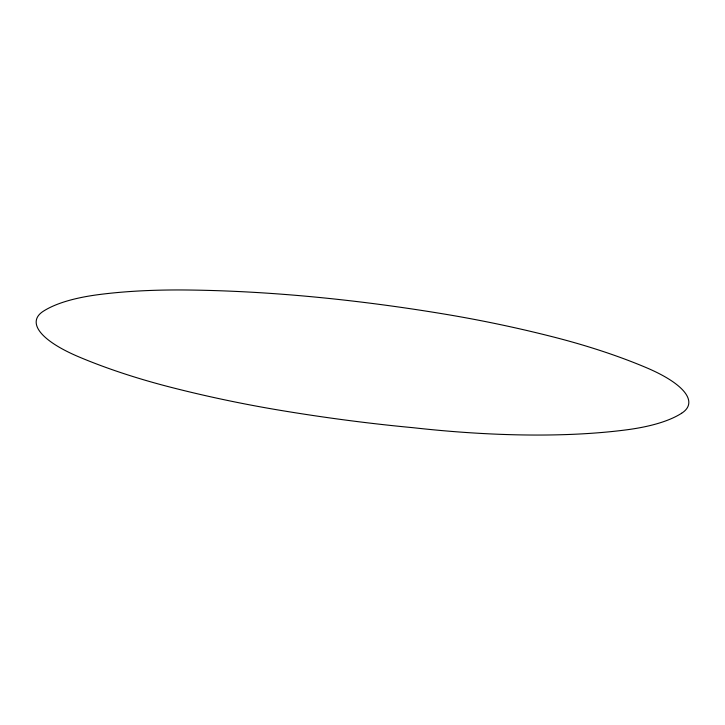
<?xml version="1.0" encoding="UTF-8"?>
<svg xmlns="http://www.w3.org/2000/svg" width="725" height="725" viewBox="0 0 725 725"><rect width="100%" height="100%" fill="white"/><g stroke="black" fill="none" stroke-linecap="round" stroke-linejoin="round"><path stroke-width="1.09" d="M681.609 413.259A113.1 33.821 11.2 0 0 646.464 367.72A247.307 73.95 11.2 0 0 554.643 337.297A393.276 117.604 11.2 0 0 445.676 314.288A600.445 179.555 11.2 0 0 186.57 290A393.276 117.604 11.2 0 0 98.89 294.586A247.307 73.95 11.2 0 0 43.391 311.197A113.1 33.821 11.2 0 0 78.536 356.736A247.307 73.95 11.2 0 0 170.357 387.159A393.276 117.604 11.2 0 0 279.324 410.169A600.445 179.555 11.2 0 0 413.032 427.687A440.918 131.85 11.2 0 0 626.128 429.889A247.307 73.95 11.2 0 0 681.609 413.259"/></g></svg>
